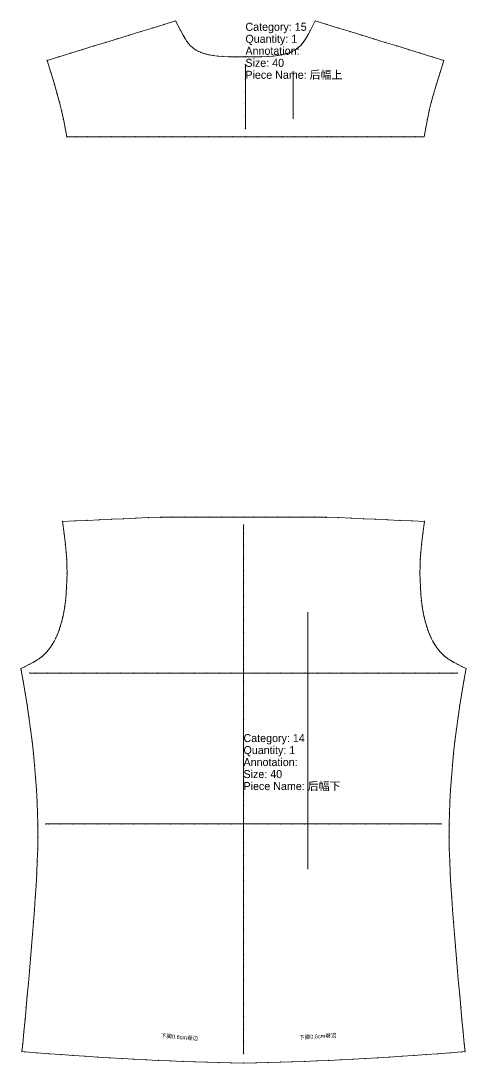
# Model space of a CAD drawing. Extents: x -2456 to 164, y -6201 to 32.
# Drawn here: x -2456 to -1900, y -4645 to -3343 of the extents above; entities that cross this region are included whole.
import ezdxf

# ---------------------------------------------------------------- set-up
doc = ezdxf.new("R2010")
doc.units = 0
for name, color, linetype, lineweight, true_color in [('1', 7, 'ByLayer', 5, 0xffffff), ('2', 7, 'ByLayer', 5, 0xffffff), ('3', 7, 'ByLayer', 5, 0xffffff), ('4', 7, 'ByLayer', 5, 0xffffff), ('7', 7, 'ByLayer', 5, 0xffffff), ('8', 7, 'ByLayer', 5, 0xffffff)]:
    doc.layers.add(name, color=color, linetype=linetype, lineweight=lineweight, true_color=true_color)
doc.styles.add('textstyle0', font='')
doc.styles.add('textstyle1', font='')
doc.styles.add('textstyle100', font='')
doc.styles.add('textstyle101', font='')
doc.styles.add('textstyle102', font='')
doc.styles.add('textstyle2', font='')
doc.styles.add('textstyle3', font='')
doc.styles.add('textstyle4', font='')
doc.styles.add('textstyle5', font='')
doc.styles.add('textstyle97', font='')
doc.styles.add('textstyle98', font='')
doc.styles.add('textstyle99', font='')
doc.styles.get('textstyle0').set_extended_font_data('textstyle452')
doc.styles.get('textstyle1').set_extended_font_data('textstyle456')
doc.styles.get('textstyle100').set_extended_font_data('textstyle206')
doc.styles.get('textstyle101').set_extended_font_data('textstyle207')
doc.styles.get('textstyle102').set_extended_font_data('textstyle451')
doc.styles.get('textstyle2').set_extended_font_data('textstyle457')
doc.styles.get('textstyle3').set_extended_font_data('textstyle455')
doc.styles.get('textstyle4').set_extended_font_data('textstyle453')
doc.styles.get('textstyle5').set_extended_font_data('textstyle454')
doc.styles.get('textstyle97').set_extended_font_data('textstyle204')
doc.styles.get('textstyle98').set_extended_font_data('textstyle205')
doc.styles.get('textstyle99').set_extended_font_data('textstyle208')

# ---------------------------------------------------------------- blocks, each defined once
blk = doc.blocks.new('后幅下-40')
at = {"layer": '1'}
blk.add_lwpolyline([(-1088.979568, -2512.661285), (-1104.560169, -2512.282334), (-1119.734328, -2511.878211), (-1135.06218, -2511.423265), (-1150.131145, -2510.927919), (-1165.214655, -2510.390021), (-1180.280543, -2509.80986), (-1195.58168, -2509.171731), (-1210.643315, -2508.489215), (-1225.866405, -2507.736777), (-1240.921802, -2506.927834), (-1256.406177, -2506.032715), (-1271.454795, -2505.107136), (-1286.921103, -2504.10694), (-1301.964011, -2503.091784), (-1317.003853, -2502.032289), (-1332.011109, -2500.926571), (-1347.044012, -2499.772889), (-1361.983456, -2498.604339), (-1365.854492, -2498.300629), (-1364.928049, -2488.627748), (-1363.492324, -2473.638037), (-1362.047817, -2458.372964), (-1360.626647, -2443.105722), (-1359.225266, -2427.767025), (-1357.857568, -2412.494915), (-1356.540619, -2397.50325), (-1355.225061, -2382.226485), (-1353.93038, -2366.841741), (-1352.677189, -2351.559732), (-1351.461325, -2336.309464), (-1350.289508, -2321.02102), (-1349.201851, -2305.872452), (-1348.208406, -2290.571353), (-1347.358553, -2275.335307), (-1346.681346, -2260.016655), (-1346.225308, -2244.87103), (-1346.013724, -2230.03343), (-1346.05204, -2215.392505), (-1346.0849, -2213.728943), (-1346.335161, -2201.049831), (-1346.878704, -2186.219511), (-1347.685112, -2171.170579), (-1348.753473, -2155.874194), (-1350.052378, -2140.532624), (-1351.552682, -2125.272576), (-1353.210897, -2110.358629), (-1355.090584, -2095.140843), (-1357.122507, -2080.13988), (-1359.367398, -2064.971417), (-1361.779115, -2050.091108), (-1364.425522, -2034.910962), (-1367.270813, -2019.4664), (-1362.046426, -2017.107115), (-1356.246474, -2014.247055), (-1351.422888, -2011.620241), (-1347.351007, -2009.142488), (-1343.713071, -2006.65483), (-1340.799164, -2004.388021), (-1338.018819, -2001.910091), (-1335.38622, -1999.23403), (-1332.809821, -1996.253874), (-1330.327905, -1992.986647), (-1327.984035, -1989.478422), (-1325.716929, -1985.616252), (-1323.565611, -1981.432101), (-1321.568819, -1976.988785), (-1319.711161, -1972.245331), (-1317.959221, -1967.07564), (-1316.35389, -1961.552433), (-1314.861962, -1955.487808), (-1314.519196, -1953.930054), (-1313.542821, -1949.048518), (-1312.388272, -1942.127189), (-1311.421588, -1934.796223), (-1310.614868, -1926.693046), (-1310.009367, -1918.005439), (-1309.622484, -1908.823914), (-1309.482585, -1899.951808), (-1309.589703, -1891.658551), (-1309.947614, -1883.285574), (-1310.565185, -1874.661168), (-1311.551448, -1864.687775), (-1313.231354, -1850.821016), (-1315.191345, -1835.734253), (-1299.613208, -1835.021294), (-1284.440334, -1834.325874), (-1268.909982, -1833.612855), (-1253.679824, -1832.913319), (-1238.674845, -1832.228602), (-1223.443148, -1831.5588), (-1208.077525, -1830.9457), (-1192.838371, -1830.486884), (-1191.693649, -1830.461273), (-1177.361354, -1830.247894), (-1162.11465, -1830.177845), (-1147.087711, -1830.183331), (-1131.841677, -1830.212681), (-1116.8152, -1830.230897), (-1101.694343, -1830.234594), (-1088.979568, -1830.227814), (-1088.979568, -1830.227814), (-1076.264794, -1830.234594), (-1061.143937, -1830.230897), (-1046.11746, -1830.212681), (-1030.871426, -1830.183331), (-1015.844487, -1830.177845), (-1000.597783, -1830.247894), (-986.265488, -1830.461273), (-985.120766, -1830.486884), (-969.881612, -1830.9457), (-954.515989, -1831.5588), (-939.284292, -1832.228602), (-924.279313, -1832.913319), (-909.049155, -1833.612855), (-893.518803, -1834.325874), (-878.345929, -1835.021294), (-862.767792, -1835.734253), (-864.727783, -1850.821023), (-866.40769, -1864.687783), (-867.393953, -1874.661176), (-868.011524, -1883.285582), (-868.369442, -1891.658557), (-868.476582, -1899.951814), (-868.33671, -1908.82392), (-867.949843, -1918.005443), (-867.344345, -1926.69305), (-866.537624, -1934.796224), (-865.570929, -1942.12719), (-864.416354, -1949.04852), (-863.439865, -1953.930054), (-863.097187, -1955.487812), (-861.605249, -1961.55244), (-859.999929, -1967.075651), (-858.248018, -1972.245344), (-856.390385, -1976.988797), (-854.39357, -1981.432107), (-852.242163, -1985.616258), (-849.975089, -1989.478431), (-847.631194, -1992.986667), (-845.149253, -1996.253897), (-842.572937, -1999.234038), (-839.940329, -2001.910086), (-837.159914, -2004.388011), (-834.246049, -2006.654824), (-830.608164, -2009.142489), (-826.536258, -2011.620244), (-821.712638, -2014.247059), (-815.912679, -2017.107121), (-810.688324, -2019.4664), (-813.533582, -2034.910969), (-816.179965, -2050.09112), (-818.591669, -2064.971432), (-820.836562, -2080.139898), (-822.868504, -2095.140862), (-824.748219, -2110.358647), (-826.406452, -2125.272593), (-827.90676, -2140.532639), (-829.205665, -2155.874209), (-830.27403, -2171.170592), (-831.080452, -2186.219523), (-831.624017, -2201.049844), (-831.874313, -2213.728943), (-831.907158, -2215.392518), (-831.945485, -2230.033442), (-831.733905, -2244.871043), (-831.277866, -2260.016668), (-830.600654, -2275.335319), (-829.750779, -2290.571365), (-828.7573, -2305.872464), (-827.669605, -2321.021034), (-826.497769, -2336.309477), (-825.28193, -2351.559745), (-824.028777, -2366.841754), (-822.734086, -2382.226498), (-821.418492, -2397.503263), (-820.101548, -2412.494928), (-818.733881, -2427.767039), (-817.332496, -2443.105736), (-815.911295, -2458.372979), (-814.466773, -2473.638051), (-813.031079, -2488.62776), (-812.104645, -2498.300629), (-815.975705, -2498.604339), (-830.915143, -2499.772888), (-845.94799, -2500.92657), (-860.95521, -2502.032288), (-875.995047, -2503.091783), (-891.03797, -2504.10694), (-906.504303, -2505.107136), (-921.552944, -2506.032715), (-937.037332, -2506.927834), (-952.092732, -2507.736777), (-967.315822, -2508.489215), (-982.377457, -2509.171731), (-997.678594, -2509.80986), (-1012.744482, -2510.390021), (-1027.827992, -2510.927919), (-1042.896957, -2511.423265), (-1058.224809, -2511.878211), (-1073.398968, -2512.282334)], close=True, dxfattribs=at)
at = {"layer": '2'}
for p in [(-1315.191345, -1835.734253), (-1088.979568, -1830.227814), (-862.767792, -1835.734253), (-1088.979568, -1840.227814), (-1367.270813, -2019.4664), (-1356.064606, -2025.228577), (-1088.979568, -2025.228577), (-1088.979568, -2025.228577), (-821.894531, -2025.228577), (-810.688324, -2019.4664), (-1336.064911, -2213.728943), (-1088.979568, -2213.728943), (-1088.979568, -2213.728943), (-841.894226, -2213.728943), (-1365.854492, -2498.300629), (-1088.979568, -2500.657654), (-812.104645, -2498.300629), (-1088.979568, -2512.661285)]:
    blk.add_point(p, dxfattribs=at)
at = {"layer": '3'}
for p in [(-1299.613208, -1835.021294), (-1284.440334, -1834.325874), (-1268.909982, -1833.612855), (-1253.679824, -1832.913319), (-1238.674845, -1832.228602), (-1223.443148, -1831.5588), (-1208.077525, -1830.9457), (-1192.838371, -1830.486884), (-1191.693649, -1830.461273), (-1177.361354, -1830.247894), (-1162.11465, -1830.177845), (-1147.087711, -1830.183331), (-1131.841677, -1830.212681), (-1116.8152, -1830.230897), (-1101.694343, -1830.234594), (-1088.979568, -1830.227814), (-1076.264794, -1830.234594), (-1061.143937, -1830.230897), (-1046.11746, -1830.212681), (-1030.871426, -1830.183331), (-1015.844487, -1830.177845), (-1000.597783, -1830.247894), (-986.265488, -1830.461273), (-985.120766, -1830.486884), (-969.881612, -1830.9457), (-954.515989, -1831.5588), (-939.284292, -1832.228602), (-924.279313, -1832.913319), (-909.049155, -1833.612855), (-893.518803, -1834.325874), (-878.345929, -1835.021294), (-1313.231354, -1850.821016), (-1088.979568, -1850.399293), (-864.727783, -1850.821023), (-1311.551448, -1864.687775), (-1310.565185, -1874.661168), (-1088.979568, -1866.13828), (-867.393953, -1874.661176), (-866.40769, -1864.687783), (-1309.947614, -1883.285574), (-1088.979568, -1881.290661), (-868.011524, -1883.285582), (-1309.589703, -1891.658551), (-1309.482585, -1899.951808), (-1088.979568, -1896.873928), (-868.476582, -1899.951814), (-868.369442, -1891.658557), (-1309.622484, -1908.823914), (-1088.979568, -1912.410354), (-868.33671, -1908.82392), (-1310.614868, -1926.693046), (-1310.009367, -1918.005439), (-867.949843, -1918.005443), (-867.344345, -1926.69305), (-1311.421588, -1934.796223), (-1088.979568, -1927.993535), (-866.537624, -1934.796224), (-1313.542821, -1949.048518), (-1312.388272, -1942.127189), (-1088.979568, -1943.450468), (-865.570929, -1942.12719), (-864.416354, -1949.04852), (-1316.35389, -1961.552433), (-1314.861962, -1955.487808), (-1314.519196, -1953.930054), (-1088.979568, -1959.033693), (-863.439865, -1953.930054), (-863.097187, -1955.487812), (-861.605249, -1961.55244), (-1321.568819, -1976.988785), (-1319.711161, -1972.245331), (-1317.959221, -1967.07564), (-1088.979568, -1974.547091), (-859.999929, -1967.075651), (-858.248018, -1972.245344), (-856.390385, -1976.988797), (-1327.984035, -1989.478422), (-1325.716929, -1985.616252), (-1323.565611, -1981.432101), (-1088.979568, -1990.130349), (-854.39357, -1981.432107), (-852.242163, -1985.616258), (-849.975089, -1989.478431), (-1340.799164, -2004.388021), (-1338.018819, -2001.910091), (-1335.38622, -1999.23403), (-1332.809821, -1996.253874), (-1330.327905, -1992.986647), (-1088.979568, -2005.713644), (-847.631194, -1992.986667), (-845.149253, -1996.253897), (-842.572937, -1999.234038), (-839.940329, -2001.910086), (-837.159914, -2004.388011), (-1362.046426, -2017.107115), (-1356.246474, -2014.247055), (-1351.422888, -2011.620241), (-1347.351007, -2009.142488), (-1343.713071, -2006.65483), (-834.246049, -2006.654824), (-830.608164, -2009.142489), (-826.536258, -2011.620244), (-821.712638, -2014.247059), (-815.912679, -2017.107121), (-1349.524816, -2025.228577), (-1334.118873, -2025.228577), (-1318.694981, -2025.228577), (-1303.571494, -2025.228577), (-1288.147606, -2025.228577), (-1272.731856, -2025.228577), (-1257.307992, -2025.228577), (-1242.297126, -2025.228577), (-1226.873258, -2025.228577), (-1211.857484, -2025.228577), (-1196.433617, -2025.228577), (-1181.101657, -2025.228577), (-1165.677813, -2025.228577), (-1150.298546, -2025.228577), (-1134.874677, -2025.228577), (-1119.76708, -2025.228577), (-1104.570211, -2025.228577), (-1088.979568, -2020.819861), (-1073.388926, -2025.228577), (-1058.192057, -2025.228577), (-1043.08446, -2025.228577), (-1027.660591, -2025.228577), (-1012.281324, -2025.228577), (-996.85748, -2025.228577), (-981.52552, -2025.228577), (-966.101653, -2025.228577), (-951.085879, -2025.228577), (-935.662005, -2025.228577), (-920.651121, -2025.228577), (-905.227237, -2025.228577), (-889.81149, -2025.228577), (-874.387628, -2025.228577), (-859.264165, -2025.228577), (-843.840279, -2025.228577), (-828.434326, -2025.228577), (-1364.425522, -2034.910962), (-1088.979568, -2036.403091), (-813.533582, -2034.910969), (-1361.779115, -2050.091108), (-1088.979568, -2051.83696), (-816.179965, -2050.09112), (-1359.367398, -2064.971417), (-1088.979568, -2067.420163), (-818.591669, -2064.971432), (-1357.122507, -2080.13988), (-1088.979568, -2083.003402), (-820.836562, -2080.139898), (-1355.090584, -2095.140843), (-822.868504, -2095.140862), (-1088.979568, -2098.301617), (-1353.210897, -2110.358629), (-1088.979568, -2113.884878), (-824.748219, -2110.358647), (-1351.552682, -2125.272576), (-1088.979568, -2129.468111), (-826.406452, -2125.272593), (-1350.052378, -2140.532624), (-1088.979568, -2144.500166), (-827.90676, -2140.532639), (-1348.753473, -2155.874194), (-1088.979568, -2160.083442), (-829.205665, -2155.874209), (-1347.685112, -2171.170579), (-830.27403, -2171.170592), (-1346.878704, -2186.219511), (-1088.979568, -2175.370112), (-831.080452, -2186.219523), (-1346.335161, -2201.049831), (-1088.979568, -2190.95332), (-831.624017, -2201.049844), (-1346.0849, -2213.728943), (-1332.454662, -2213.728943), (-1317.423784, -2213.728943), (-1302.254152, -2213.728943), (-1287.237394, -2213.728943), (-1271.81413, -2213.728943), (-1256.797433, -2213.728943), (-1241.416077, -2213.728943), (-1226.39932, -2213.728943), (-1210.868791, -2213.728943), (-1195.852052, -2213.728943), (-1180.616993, -2213.728943), (-1165.600255, -2213.728943), (-1150.580584, -2213.728943), (-1135.563823, -2213.728943), (-1120.123259, -2213.728943), (-1104.746168, -2213.728943), (-1088.979568, -2206.536546), (-1073.212969, -2213.728943), (-1057.835878, -2213.728943), (-1042.395314, -2213.728943), (-1027.378553, -2213.728943), (-1012.358882, -2213.728943), (-997.342144, -2213.728943), (-982.107085, -2213.728943), (-967.090346, -2213.728943), (-951.559816, -2213.728943), (-936.543053, -2213.728943), (-921.161673, -2213.728943), (-906.144941, -2213.728943), (-890.721654, -2213.728943), (-875.704897, -2213.728943), (-860.535294, -2213.728943), (-845.504473, -2213.728943), (-831.874313, -2213.728943), (-1346.05204, -2215.392505), (-1088.979568, -2221.827944), (-831.907158, -2215.392518), (-1346.013724, -2230.03343), (-1088.979568, -2237.411185), (-831.945485, -2230.033442), (-1346.225308, -2244.87103), (-1088.979568, -2252.946337), (-831.733905, -2244.871043), (-1346.681346, -2260.016655), (-831.277866, -2260.016668), (-1347.358553, -2275.335307), (-1088.979568, -2268.529618), (-830.600654, -2275.335319), (-1348.208406, -2290.571353), (-1088.979568, -2284.112888), (-829.750779, -2290.571365), (-1088.979568, -2299.657698), (-1349.201851, -2305.872452), (-1088.979568, -2315.240904), (-828.7573, -2305.872464), (-1350.289508, -2321.02102), (-1088.979568, -2330.341063), (-827.669605, -2321.021034), (-1351.461325, -2336.309464), (-826.497769, -2336.309477), (-1352.677189, -2351.559732), (-1088.979568, -2345.924319), (-825.28193, -2351.559745), (-1353.93038, -2366.841741), (-1088.979568, -2361.499223), (-824.028777, -2366.841754), (-1355.225061, -2382.226485), (-1088.979568, -2377.082483), (-822.734086, -2382.226498), (-1088.979568, -2392.665743), (-1356.540619, -2397.50325), (-1088.979568, -2408.041669), (-821.418492, -2397.503263), (-1357.857568, -2412.494915), (-820.101548, -2412.494928), (-1359.225266, -2427.767025), (-1088.979568, -2423.624902), (-818.733881, -2427.767039), (-1360.626647, -2443.105722), (-1088.979568, -2438.942288), (-817.332496, -2443.105736), (-1362.047817, -2458.372964), (-1088.979568, -2454.525521), (-815.911295, -2458.372979), (-1363.492324, -2473.638037), (-1088.979568, -2469.777283), (-814.466773, -2473.638051), (-1088.979568, -2485.029102), (-1364.928049, -2488.627748), (-1361.983456, -2498.604339), (-1347.044012, -2499.772889), (-1332.011109, -2500.926571), (-845.94799, -2500.92657), (-830.915143, -2499.772888), (-815.975705, -2498.604339), (-813.031079, -2488.62776), (-1317.003853, -2502.032289), (-1301.964011, -2503.091784), (-1286.921103, -2504.10694), (-1271.454795, -2505.107136), (-1256.406177, -2506.032715), (-1240.921802, -2506.927834), (-1225.866405, -2507.736777), (-1210.643315, -2508.489215), (-1195.58168, -2509.171731), (-1180.280543, -2509.80986), (-1165.214655, -2510.390021), (-1150.131145, -2510.927919), (-1135.06218, -2511.423265), (-1119.734328, -2511.878211), (-1104.560169, -2512.282334), (-1073.398968, -2512.282334), (-1058.224809, -2511.878211), (-1042.896957, -2511.423265), (-1027.827992, -2510.927919), (-1012.744482, -2510.390021), (-997.678594, -2509.80986), (-982.377457, -2509.171731), (-967.315822, -2508.489215), (-952.092732, -2507.736777), (-937.037332, -2506.927834), (-921.552944, -2506.032715), (-906.504303, -2505.107136), (-891.03797, -2504.10694), (-875.995047, -2503.091783), (-860.95521, -2502.032288)]:
    blk.add_point(p, dxfattribs=at)
at = {"layer": '4'}
for p in [(-1191.693649, -1830.461273), (-1088.979568, -1830.227814), (-986.265488, -1830.461273), (-1314.519196, -1953.930054), (-863.439865, -1953.930054), (-1346.0849, -2213.728943), (-831.874313, -2213.728943)]:
    blk.add_point(p, dxfattribs=at)
at = {"layer": '7'}
blk.add_line((-1008.640366, -2270.376892), (-1008.640366, -1949.122772), dxfattribs=at)
at = {"layer": '8'}
for points in [[(-1088.979568, -2500.657654), (-1088.979568, -2485.029102), (-1088.979568, -2469.777283), (-1088.979568, -2454.525521), (-1088.979568, -2438.942288), (-1088.979568, -2423.624902), (-1088.979568, -2408.041669), (-1088.979568, -2392.665743), (-1088.979568, -2377.082483), (-1088.979568, -2361.499223), (-1088.979568, -2345.924319), (-1088.979568, -2330.341063), (-1088.979568, -2315.240904), (-1088.979568, -2299.657698), (-1088.979568, -2284.112888), (-1088.979568, -2268.529618), (-1088.979568, -2252.946337), (-1088.979568, -2237.411185), (-1088.979568, -2221.827944), (-1088.979568, -2206.536546), (-1088.979568, -2190.95332), (-1088.979568, -2175.370112), (-1088.979568, -2160.083442), (-1088.979568, -2144.500166), (-1088.979568, -2129.468111), (-1088.979568, -2113.884878), (-1088.979568, -2098.301617), (-1088.979568, -2083.003402), (-1088.979568, -2067.420163), (-1088.979568, -2051.83696), (-1088.979568, -2036.403091), (-1088.979568, -2020.819861), (-1088.979568, -2005.713644), (-1088.979568, -1990.130349), (-1088.979568, -1974.547091), (-1088.979568, -1959.033693), (-1088.979568, -1943.450468), (-1088.979568, -1927.993535), (-1088.979568, -1912.410354), (-1088.979568, -1896.873928), (-1088.979568, -1881.290661), (-1088.979568, -1866.13828), (-1088.979568, -1850.399293), (-1088.979568, -1840.227814)], [(-1088.979568, -2025.228577), (-1104.570211, -2025.228577), (-1119.76708, -2025.228577), (-1134.874677, -2025.228577), (-1150.298546, -2025.228577), (-1165.677813, -2025.228577), (-1181.101657, -2025.228577), (-1196.433617, -2025.228577), (-1211.857484, -2025.228577), (-1226.873258, -2025.228577), (-1242.297126, -2025.228577), (-1257.307992, -2025.228577), (-1272.731856, -2025.228577), (-1288.147606, -2025.228577), (-1303.571494, -2025.228577), (-1318.694981, -2025.228577), (-1334.118873, -2025.228577), (-1349.524816, -2025.228577), (-1356.064606, -2025.228577)], [(-1088.979568, -2025.228577), (-1073.388926, -2025.228577), (-1058.192057, -2025.228577), (-1043.08446, -2025.228577), (-1027.660591, -2025.228577), (-1012.281324, -2025.228577), (-996.85748, -2025.228577), (-981.52552, -2025.228577), (-966.101653, -2025.228577), (-951.085879, -2025.228577), (-935.662005, -2025.228577), (-920.651121, -2025.228577), (-905.227237, -2025.228577), (-889.81149, -2025.228577), (-874.387628, -2025.228577), (-859.264165, -2025.228577), (-843.840279, -2025.228577), (-828.434326, -2025.228577), (-821.894531, -2025.228577)], [(-1088.979568, -2213.728943), (-1104.746168, -2213.728943), (-1120.123259, -2213.728943), (-1135.563823, -2213.728943), (-1150.580584, -2213.728943), (-1165.600255, -2213.728943), (-1180.616993, -2213.728943), (-1195.852052, -2213.728943), (-1210.868791, -2213.728943), (-1226.39932, -2213.728943), (-1241.416077, -2213.728943), (-1256.797433, -2213.728943), (-1271.81413, -2213.728943), (-1287.237394, -2213.728943), (-1302.254152, -2213.728943), (-1317.423784, -2213.728943), (-1332.454662, -2213.728943), (-1336.064911, -2213.728943)], [(-1088.979568, -2213.728943), (-1073.212969, -2213.728943), (-1057.835878, -2213.728943), (-1042.395314, -2213.728943), (-1027.378553, -2213.728943), (-1012.358882, -2213.728943), (-997.342144, -2213.728943), (-982.107085, -2213.728943), (-967.090346, -2213.728943), (-951.559816, -2213.728943), (-936.543053, -2213.728943), (-921.161673, -2213.728943), (-906.144941, -2213.728943), (-890.721654, -2213.728943), (-875.704897, -2213.728943), (-860.535294, -2213.728943), (-845.504473, -2213.728943), (-841.894226, -2213.728943)]]:
    blk.add_lwpolyline(points, dxfattribs=at)
at = {"layer": '1'}
for s, style, p in [('Category: 14', 'textstyle5', (-1088.979568, -2111.419565)), ('Quantity: 1', 'textstyle4', (-1088.979568, -2126.419565)), ('Annotation: ', 'textstyle0', (-1088.979568, -2141.419565)), ('Size: 40', 'textstyle102', (-1088.979568, -2156.419565)), ('Piece Name: 后幅下', 'textstyle2', (-1088.979568, -2171.419565))]:
    blk.add_text(s, height=10, dxfattribs=dict(at, style=style)).set_placement(p)
for rotation, style, p in [(3.856802, 'textstyle3', (-1019.303665, -2483.264618)), (356.143198, 'textstyle1', (-1192.428818, -2480.987854))]:
    blk.add_text('下脚0.6cm卷边', height=5, rotation=rotation, dxfattribs=dict(at, style=style)).set_placement(p)
blk = doc.blocks.new('后幅上-40')
at = {"layer": '1'}
blk.add_lwpolyline([(-1087.77977, -1778.437347), (-1103.602105, -1778.437347), (-1119.060384, -1778.437347), (-1134.068296, -1778.437347), (-1149.076211, -1778.437347), (-1164.318228, -1778.437347), (-1179.326161, -1778.437347), (-1190.28038, -1778.437347), (-1194.822101, -1778.437347), (-1209.83001, -1778.437347), (-1224.981618, -1778.437347), (-1239.989541, -1778.437347), (-1255.457281, -1778.437347), (-1270.465199, -1778.437347), (-1285.510225, -1778.437347), (-1300.523086, -1778.437347), (-1311.137695, -1778.437347), (-1313.098273, -1767.398937), (-1315.238972, -1756.429951), (-1317.588392, -1745.691926), (-1320.080787, -1735.438367), (-1322.866159, -1725.036926), (-1326.432659, -1712.797704), (-1330.984124, -1698.09791), (-1335.769196, -1683.017578), (-1320.892391, -1678.437617), (-1306.144643, -1673.897319), (-1291.582578, -1669.414197), (-1276.834805, -1664.873956), (-1262.479711, -1660.454645), (-1247.731945, -1655.914455), (-1233.245323, -1651.454624), (-1218.497591, -1646.914374), (-1204.083477, -1642.476874), (-1189.523798, -1637.994637), (-1175.038834, -1633.535461), (-1169.039209, -1645.386649), (-1165.788082, -1651.386149), (-1163.175152, -1655.7451), (-1160.810734, -1659.249902), (-1158.592683, -1662.130566), (-1156.430834, -1664.557246), (-1154.264224, -1666.625449), (-1152.020055, -1668.41208), (-1149.586024, -1670.024024), (-1146.884259, -1671.51341), (-1143.913295, -1672.862691), (-1140.706288, -1674.040053), (-1137.089109, -1675.086295), (-1132.917389, -1676.021023), (-1128.159641, -1676.825375), (-1122.544738, -1677.509009), (-1116.09464, -1678.030315), (-1108.231698, -1678.395715), (-1099.203598, -1678.557243), (-1089.656694, -1678.484149), (-1087.77977, -1678.436584), (-1087.77977, -1678.436584), (-1085.902846, -1678.484149), (-1076.355942, -1678.557243), (-1067.327842, -1678.395715), (-1059.4649, -1678.030315), (-1053.014801, -1677.509009), (-1047.399899, -1676.825375), (-1042.642151, -1676.021023), (-1038.470431, -1675.086295), (-1034.853251, -1674.040053), (-1031.646245, -1672.862691), (-1028.675281, -1671.51341), (-1025.973516, -1670.024024), (-1023.539485, -1668.41208), (-1021.295316, -1666.625449), (-1019.128706, -1664.557246), (-1016.966857, -1662.130566), (-1014.748806, -1659.249902), (-1012.384388, -1655.7451), (-1009.771458, -1651.386149), (-1006.520331, -1645.386649), (-1000.520706, -1633.535461), (-986.035858, -1637.994601), (-971.476201, -1642.476832), (-957.062088, -1646.914331), (-942.314355, -1651.454582), (-927.827726, -1655.914415), (-913.079953, -1660.454607), (-898.724861, -1664.873918), (-883.97709, -1669.414157), (-869.415015, -1673.897283), (-854.667262, -1678.437587), (-839.790421, -1683.017578), (-844.575395, -1698.097925), (-849.126821, -1712.797724), (-852.693322, -1725.036949), (-855.478707, -1735.438392), (-857.971119, -1745.691954), (-860.320545, -1756.429982), (-862.46123, -1767.398972), (-864.421768, -1778.437347), (-875.036431, -1778.437347), (-890.049294, -1778.437347), (-905.09432, -1778.437347), (-920.102245, -1778.437347), (-935.569994, -1778.437347), (-950.577922, -1778.437347), (-965.72953, -1778.437347), (-980.737439, -1778.437347), (-985.277252, -1778.437347), (-996.233379, -1778.437347), (-1011.241312, -1778.437347), (-1026.483329, -1778.437347), (-1041.491244, -1778.437347), (-1056.499156, -1778.437347), (-1071.957434, -1778.437347), (-1087.77977, -1778.437347)], close=True, dxfattribs=at)
at = {"layer": '2'}
for p in [(-1175.038834, -1633.535461), (-1000.520706, -1633.535461), (-1087.77977, -1678.436584), (-1335.769196, -1683.017578), (-1087.77977, -1688.438263), (-839.790421, -1683.017578), (-1087.77977, -1768.437347), (-1311.137695, -1778.437347), (-1087.77977, -1778.437347), (-864.421768, -1778.437347)]:
    blk.add_point(p, dxfattribs=at)
at = {"layer": '3'}
for p in [(-1189.523798, -1637.994637), (-986.035858, -1637.994601), (-1233.245323, -1651.454624), (-1218.497591, -1646.914374), (-1204.083477, -1642.476874), (-1169.039209, -1645.386649), (-1165.788082, -1651.386149), (-1009.771458, -1651.386149), (-1006.520331, -1645.386649), (-971.476201, -1642.476832), (-957.062088, -1646.914331), (-942.314355, -1651.454582), (-1276.834805, -1664.873956), (-1262.479711, -1660.454645), (-1247.731945, -1655.914455), (-1163.175152, -1655.7451), (-1160.810734, -1659.249902), (-1158.592683, -1662.130566), (-1156.430834, -1664.557246), (-1154.264224, -1666.625449), (-1021.295316, -1666.625449), (-1019.128706, -1664.557246), (-1016.966857, -1662.130566), (-1014.748806, -1659.249902), (-1012.384388, -1655.7451), (-927.827726, -1655.914415), (-913.079953, -1660.454607), (-898.724861, -1664.873918), (-1320.892391, -1678.437617), (-1306.144643, -1673.897319), (-1291.582578, -1669.414197), (-1152.020055, -1668.41208), (-1149.586024, -1670.024024), (-1146.884259, -1671.51341), (-1143.913295, -1672.862691), (-1140.706288, -1674.040053), (-1137.089109, -1675.086295), (-1132.917389, -1676.021023), (-1128.159641, -1676.825375), (-1122.544738, -1677.509009), (-1116.09464, -1678.030315), (-1108.231698, -1678.395715), (-1099.203598, -1678.557243), (-1089.656694, -1678.484149), (-1087.77977, -1678.436584), (-1085.902846, -1678.484149), (-1076.355942, -1678.557243), (-1067.327842, -1678.395715), (-1059.4649, -1678.030315), (-1053.014801, -1677.509009), (-1047.399899, -1676.825375), (-1042.642151, -1676.021023), (-1038.470431, -1675.086295), (-1034.853251, -1674.040053), (-1031.646245, -1672.862691), (-1028.675281, -1671.51341), (-1025.973516, -1670.024024), (-1023.539485, -1668.41208), (-883.97709, -1669.414157), (-869.415015, -1673.897283), (-854.667262, -1678.437587), (-1087.77977, -1691.459366), (-1330.984124, -1698.09791), (-844.575395, -1698.097925), (-1326.432659, -1712.797704), (-1087.77977, -1706.726858), (-849.126821, -1712.797724), (-1322.866159, -1725.036926), (-1087.77977, -1721.99439), (-852.693322, -1725.036949), (-1320.080787, -1735.438367), (-1087.77977, -1737.20357), (-855.478707, -1735.438392), (-1317.588392, -1745.691926), (-1315.238972, -1756.429951), (-1087.77977, -1752.671712), (-860.320545, -1756.429982), (-857.971119, -1745.691954), (-1313.098273, -1767.398937), (-862.46123, -1767.398972), (-1300.523086, -1778.437347), (-1285.510225, -1778.437347), (-1270.465199, -1778.437347), (-1255.457281, -1778.437347), (-1239.989541, -1778.437347), (-1224.981618, -1778.437347), (-1209.83001, -1778.437347), (-1194.822101, -1778.437347), (-1190.28038, -1778.437347), (-1179.326161, -1778.437347), (-1164.318228, -1778.437347), (-1149.076211, -1778.437347), (-1134.068296, -1778.437347), (-1119.060384, -1778.437347), (-1103.602105, -1778.437347), (-1087.77977, -1778.437347), (-1071.957434, -1778.437347), (-1056.499156, -1778.437347), (-1041.491244, -1778.437347), (-1026.483329, -1778.437347), (-1011.241312, -1778.437347), (-996.233379, -1778.437347), (-985.277252, -1778.437347), (-980.737439, -1778.437347), (-965.72953, -1778.437347), (-950.577922, -1778.437347), (-935.569994, -1778.437347), (-920.102245, -1778.437347), (-905.09432, -1778.437347), (-890.049294, -1778.437347), (-875.036431, -1778.437347)]:
    blk.add_point(p, dxfattribs=at)
at = {"layer": '4'}
for p in [(-1087.77977, -1678.436584), (-1190.28038, -1778.437347), (-1087.77977, -1778.437347), (-985.277252, -1778.437347)]:
    blk.add_point(p, dxfattribs=at)
at = {"layer": '7'}
blk.add_line((-1028.310623, -1756.073151), (-1028.310623, -1696.591187), dxfattribs=at)
at = {"layer": '8'}
blk.add_lwpolyline([(-1087.77977, -1768.437347), (-1087.77977, -1752.671712), (-1087.77977, -1737.20357), (-1087.77977, -1721.99439), (-1087.77977, -1706.726858), (-1087.77977, -1691.459366), (-1087.77977, -1688.438263)], dxfattribs=at)
at = {"layer": '1'}
for s, style, p in [('Category: 15', 'textstyle101', (-1087.779808, -1645.986404)), ('Quantity: 1', 'textstyle100', (-1087.779808, -1660.986404)), ('Annotation: ', 'textstyle98', (-1087.779808, -1675.986404)), ('Size: 40', 'textstyle97', (-1087.779808, -1690.986404)), ('Piece Name: 后幅上', 'textstyle99', (-1087.779808, -1705.986404))]:
    blk.add_text(s, height=10, dxfattribs=dict(at, style=style)).set_placement(p)

msp = doc.modelspace()

# ---------------------------------------------------------------- block references
at = {"layer": '1'}
for name, p in [('后幅上-40', (-1087.779755, -1709.386969)), ('后幅下-40', (-1088.979582, -2132.834977))]:
    msp.add_blockref(name, p, dxfattribs=at)

doc.saveas('drawing.dxf')
